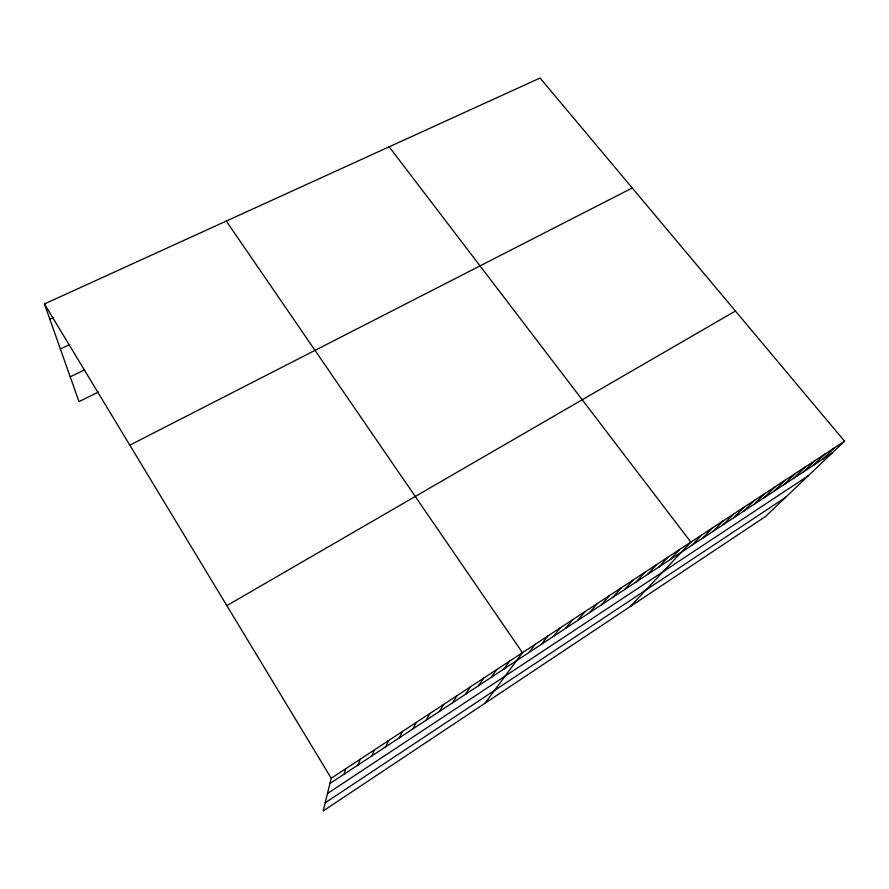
<?xml version="1.0" encoding="UTF-8"?>
<svg xmlns="http://www.w3.org/2000/svg" width="889" height="889" viewBox="0 0 889 889"><rect width="100%" height="100%" fill="white"/><g stroke="black" fill="none" stroke-linecap="round" stroke-linejoin="round"><path stroke-width="1.33" d="M844.55 441.188L331.23 778.264L323.174 810.968L765.496 516.509L844.55 441.188L540.056 78.032L44.45 303.96L78.977 401.606L98.612 391.971M344.076 774.197L345.743 768.729M358.089 764.973L360.123 759.295M371.969 755.839L374.358 749.938M385.715 746.793L388.46 740.681M399.339 737.826L402.428 731.503M412.829 728.947L416.263 722.424M426.209 720.146L429.976 713.423M439.455 711.422L443.555 704.499M452.59 702.777L457.013 695.665M465.603 694.22L470.337 686.908M478.504 685.73L483.549 678.24M491.284 677.318L496.629 669.65M503.952 668.973L509.597 661.127M485.016 703.232L522.454 652.693L226.295 221.061M528.955 652.526L535.189 644.325M541.29 644.403L547.802 636.046M553.525 636.357L560.314 627.834M565.648 628.379L572.705 619.689M577.672 620.466L584.995 611.621M589.585 612.621L597.175 603.631M601.397 604.853L609.243 595.697M613.11 597.141L621.2 587.84M624.723 589.496L633.068 580.061M636.235 581.917L644.825 572.338M647.648 574.405L656.482 564.682M658.971 566.96L668.039 557.092M670.195 559.57L679.496 549.569M630.401 606.442L690.853 542.112L389.16 146.818M691.953 545.257L701.688 535M702.488 538.323L712.422 527.944M712.934 531.444L723.079 520.943M723.302 524.621L733.658 514.009M733.592 517.843L744.137 507.119M743.804 511.131L754.539 500.285M753.928 504.463L764.862 493.506M763.973 497.851L775.097 486.783M773.952 491.295L785.254 480.116M783.842 484.783L795.333 473.504M793.666 478.315L805.334 466.936M803.4 471.903L815.246 460.424M813.068 465.536L825.092 453.957M822.669 459.224L834.86 447.545M325.185 802.811L785.643 497.307M327.474 793.521L808.234 475.782M329.941 783.498L832.193 452.957M226.851 605.62L735.414 311.017M129.827 445.167L632.246 187.979M70.209 376.814L84.733 369.824M60.352 348.944L69.598 344.576M49.873 319.284L53.518 317.606M44.45 303.96L331.23 778.264"/></g></svg>
